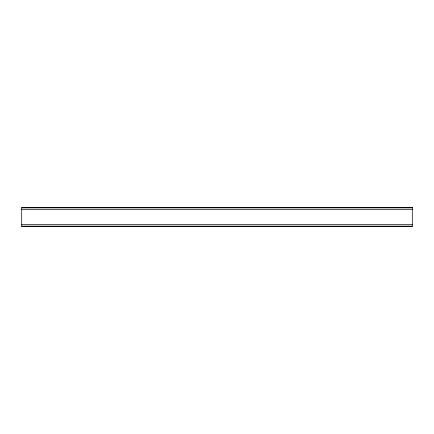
<?xml version="1.0" encoding="UTF-8"?>
<svg xmlns="http://www.w3.org/2000/svg" width="434" height="434" viewBox="0 0 434 434"><rect width="100%" height="100%" fill="white"/><g stroke="black" fill="none" stroke-linecap="round" stroke-linejoin="round"><path stroke-width="0.65" d="M21.7 207.881L412.3 207.881M21.7 209.372L412.3 209.372M21.7 224.628L412.3 224.628M21.7 226.119L412.3 226.119M412.3 207.338L21.7 207.338L21.7 226.662L412.3 226.662L412.3 207.338"/></g></svg>
